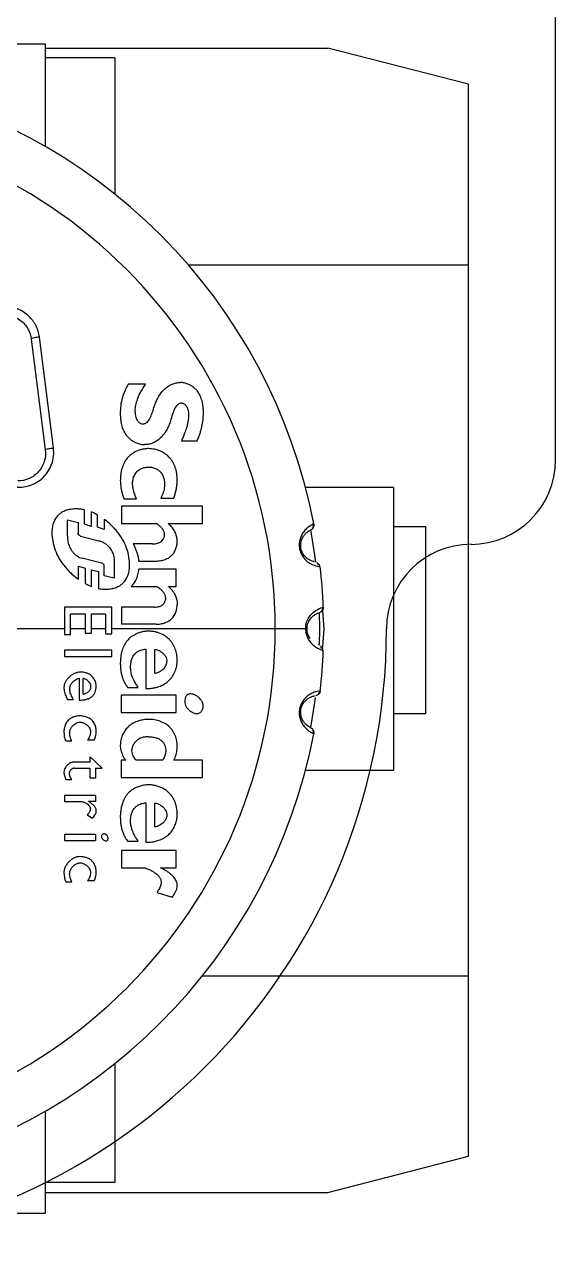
# Model space of a CAD drawing. Header units: inches. Extents: x 0 to 99.9, y 0 to 66.6.
# Drawn here: x 52.714 to 53.465, y 31.547 to 33.278 of the extents above; entities that cross this region are included whole.
import ezdxf
from ezdxf.enums import TextEntityAlignment as Align

# ---------------------------------------------------------------- set-up
doc = ezdxf.new("R2010")
doc.units = ezdxf.units.IN
doc.header["$MEASUREMENT"] = 0
doc.layers.add('PNPG', color=72, linetype='Continuous')
doc.layers.add('PSYMS', color=7, linetype='Continuous')
doc.styles.add('WD', font='romans.shx')

# ---------------------------------------------------------------- blocks, each defined once
blk = doc.blocks.new('9001SKR16H13')
at = {"color": 7, "linetype": 'Continuous', "lineweight": 25}
for p, q in [((-0.3937, 0.8268), (0.3937, 0.8268)), ((0.3937, 0.8268), (0.3937, 0.6819)), ((0.3937, 0.821), (0.793, 0.821)), ((0.9921, 0.7698), (0.793, 0.821)), ((0.4921, 0.8071), (0.3937, 0.8071)), ((0.4921, 0.8071), (0.4921, 0.6147)), ((0.9921, -0.7456), (0.9921, 0.7698)), ((0.5958, 0.5148), (0.9921, 0.5148)), ((0.374, 0.4096), (0.3938, 0.2534)), ((0.4053, 0.2557), (0.3854, 0.4125)), ((0.5356, 0.346), (0.5108, 0.346)), ((0.5861, 0.2656), (0.6084, 0.2656)), ((0.8858, 0.2), (0.7616, 0.2)), ((0.8858, 0.2), (0.8858, -0.2)), ((0.6159, 0.1735), (0.5014, 0.1735)), ((0.5014, 0.1735), (0.5014, 0.1491)), ((0.505, 0.1836), (0.5226, 0.1836)), ((0.5571, 0.1848), (0.5753, 0.1848)), ((0.6159, 0.1491), (0.6159, 0.1735)), ((0.449, 0.1481), (0.449, 0.1682)), ((0.4586, 0.1653), (0.4586, 0.1448)), ((0.4676, 0.1437), (0.4676, 0.1609)), ((0.425, 0.1311), (0.425, 0.1541)), ((0.425, 0.1541), (0.4401, 0.1501)), ((0.4401, 0.1501), (0.4401, 0.1354)), ((0.4586, 0.1448), (0.449, 0.1481)), ((0.4772, 0.1403), (0.4676, 0.1437)), ((0.4772, 0.1547), (0.4772, 0.1403)), ((0.5014, 0.1491), (0.5506, 0.1491)), ((0.5673, 0.1491), (0.6159, 0.1491)), ((0.8858, 0.1446), (0.9311, 0.1446)), ((0.9311, 0.1446), (0.9311, -0.1204)), ((0.4436, 0.1308), (0.4694, 0.1246)), ((0.5454, 0.1202), (0.5181, 0.1202)), ((0.4406, 0.0701), (0.4406, 0.0886)), ((0.4406, 0.0886), (0.4502, 0.0858)), ((0.4752, 0.0922), (0.4457, 0.1)), ((0.4772, 0.0747), (0.4772, 0.089)), ((0.4912, 0.0953), (0.4912, 0.0717)), ((0.5259, 0.0958), (0.5506, 0.0958)), ((0.7799, 0.0901), (0.7781, 0.0939)), ((0.4502, 0.0858), (0.4502, 0.0641)), ((0.4592, 0.0599), (0.4592, 0.0836)), ((0.4592, 0.0836), (0.4688, 0.081)), ((0.4688, 0.081), (0.4688, 0.057)), ((0.4912, 0.0717), (0.4772, 0.0747)), ((0.5789, 0.0843), (0.5261, 0.0843)), ((0.5789, 0.0599), (0.5789, 0.0843)), ((0.515, 0.0599), (0.5512, 0.0599)), ((0.5677, 0.0599), (0.5789, 0.0599)), ((0.4877, 0.0307), (0.4209, 0.0307)), ((0.4209, 0.0307), (0.4209, -0.008)), ((0.4296, -0.008), (0.4296, 0.0212)), ((0.4296, 0.0212), (0.4503, 0.0212)), ((0.4503, 0.0212), (0.4503, -0.0061)), ((0.459, -0.0061), (0.459, 0.0212)), ((0.459, 0.0212), (0.4791, 0.0212)), ((0.4791, 0.0212), (0.4791, -0.0071)), ((0.4877, -0.0071), (0.4877, 0.0307)), ((0.5486, 0.0307), (0.5014, 0.0307)), ((0.5014, 0.0307), (0.5014, 0.0064)), ((0.7809, 0.0225), (0.7812, 0)), ((0.7837, 0.0296), (0.7868, 0.0306)), ((0.4209, 0), (-0.3855, 0)), ((0.4503, 0), (0.4296, 0)), ((0.4791, 0), (0.459, 0)), ((0.7617, 0), (0.4877, 0)), ((0.5506, 0.0064), (0.5014, 0.0064)), ((0.7812, 0), (0.7809, -0.0231)), ((0.4209, -0.008), (0.4296, -0.008)), ((0.4503, -0.0061), (0.459, -0.0061)), ((0.4791, -0.0071), (0.4877, -0.0071)), ((0.4877, -0.0303), (0.4209, -0.0303)), ((0.4209, -0.0303), (0.4209, -0.039)), ((0.5358, -0.0286), (0.5358, -0.0843)), ((0.5487, -0.0628), (0.5487, -0.0291)), ((0.7811, -0.0228), (0.7799, -0.0224)), ((0.7844, -0.0279), (0.7835, -0.0239)), ((0.4209, -0.039), (0.4877, -0.039)), ((0.4416, -0.0699), (0.4416, -0.1008)), ((0.4474, -0.0922), (0.4474, -0.0701)), ((0.5101, -0.0829), (0.5252, -0.0829)), ((0.4252, -0.1001), (0.4337, -0.1001)), ((0.5789, -0.0937), (0.5012, -0.0937)), ((0.5012, -0.0937), (0.5012, -0.1181)), ((0.5789, -0.1181), (0.5789, -0.0937)), ((0.5012, -0.1181), (0.5789, -0.1181)), ((0.9311, -0.1204), (0.8858, -0.1204)), ((0.4226, -0.1585), (0.4312, -0.1585)), ((0.4627, -0.1575), (0.4534, -0.1575)), ((0.4571, -0.1884), (0.4339, -0.1884)), ((0.474, -0.1971), (0.4571, -0.1808)), ((0.4571, -0.1884), (0.4571, -0.1808)), ((0.5075, -0.1859), (0.5012, -0.1859)), ((0.5012, -0.1859), (0.5012, -0.2103)), ((0.5595, -0.1859), (0.5224, -0.1859)), ((0.6159, -0.1859), (0.5754, -0.1859)), ((0.6159, -0.2103), (0.6159, -0.1859)), ((0.4345, -0.1971), (0.4571, -0.1971)), ((0.4571, -0.211), (0.4571, -0.1971)), ((0.4649, -0.1971), (0.4649, -0.211)), ((0.4649, -0.1971), (0.474, -0.1971)), ((0.7616, -0.2), (0.8858, -0.2)), ((0.423, -0.2132), (0.4311, -0.2132)), ((0.4649, -0.211), (0.4571, -0.211)), ((0.5012, -0.2103), (0.6159, -0.2103)), ((0.4649, -0.2355), (0.4209, -0.2355)), ((0.4209, -0.2355), (0.4209, -0.2442)), ((0.4649, -0.2355), (0.4649, -0.2442)), ((0.4209, -0.2442), (0.4439, -0.2442)), ((0.4649, -0.2442), (0.4547, -0.2442)), ((0.5358, -0.2458), (0.5358, -0.3016)), ((0.5487, -0.2801), (0.5487, -0.2463)), ((0.453, -0.263), (0.4607, -0.2676)), ((0.4649, -0.2906), (0.4209, -0.2906)), ((0.4209, -0.2906), (0.4209, -0.2993)), ((0.4649, -0.2906), (0.4649, -0.2993)), ((0.4209, -0.2993), (0.4649, -0.2993)), ((0.5101, -0.3002), (0.5252, -0.3002)), ((0.5789, -0.3136), (0.5013, -0.3136)), ((0.5013, -0.3136), (0.5013, -0.338)), ((0.5789, -0.338), (0.5789, -0.3136)), ((0.5013, -0.338), (0.5348, -0.338)), ((0.5566, -0.338), (0.5789, -0.338)), ((0.4226, -0.3575), (0.4312, -0.3575)), ((0.4627, -0.3565), (0.4534, -0.3565)), ((0.5517, -0.3726), (0.5733, -0.3793)), ((0.6158, -0.4907), (0.9921, -0.4907)), ((0.4921, -0.6147), (0.4921, -0.7829)), ((0.3937, -0.6819), (0.3937, -0.8268)), ((0.793, -0.7968), (0.9921, -0.7456)), ((0.4921, -0.7829), (0.3937, -0.7829)), ((0.3937, -0.7968), (0.793, -0.7968)), ((0.3937, -0.8268), (-0.3937, -0.8268))]:
    blk.add_line(p, q, dxfattribs=at)
at = {"color": 7, "linetype": 'Continuous', "lineweight": 25, "flags": 128}
for points in [[(0.7686, 0.1402), (0.7743, 0.1041), (0.7756, 0.0942)], [(0.7856, 0.0258), (0.7857, 0.0256), (0.7875, 0)], [(0.7875, 0), (0.7857, -0.0256), (0.7854, -0.027)], [(0.4877, -0.039), (0.4877, -0.0379), (0.4877, -0.0368), (0.4877, -0.0357), (0.4877, -0.0346), (0.4877, -0.0335), (0.4877, -0.0324), (0.4877, -0.0314), (0.4877, -0.0303)], [(0.7752, -0.097), (0.7743, -0.1041), (0.7687, -0.1395)]]:
    blk.add_lwpolyline(points, dxfattribs=at)
at = {"color": 7, "linetype": 'Continuous', "lineweight": 25}
for radius, start, end in [(0.7874, 10.8573, 79.1427), (0.7189, 0, 180), (0.7874, 2.2304, 6.3966), (0.7189, 180, 0), (0.7874, 353.6034, 357.7696), (0.7874, 280.8573, 349.1427)]:
    blk.add_arc((0, 0), radius, start, end, dxfattribs=at)
for points, knots in [([(0.3854, 0.4125), (0.3851, 0.4139), (0.3847, 0.4167), (0.3837, 0.4207), (0.3823, 0.4246), (0.3807, 0.4283), (0.3788, 0.4317), (0.3767, 0.435), (0.3743, 0.438), (0.3718, 0.4407), (0.3692, 0.4433), (0.3626, 0.4487), (0.3497, 0.4552), (0.3308, 0.4566), (0.3118, 0.4507), (0.2993, 0.4403), (0.2925, 0.4295), (0.2893, 0.4222), (0.2875, 0.4148), (0.2867, 0.4073), (0.2871, 0.4025), (0.2873, 0.4001)], [0, 0, 0, 0, 0.027328, 0.054149, 0.080444, 0.106217, 0.131473, 0.156213, 0.180439, 0.204147, 0.227334, 0.25, 0.368709, 0.496957, 0.605316, 0.750366, 0.803895, 0.855616, 0.905529, 0.95365, 1, 1, 1, 1]), ([(0.2959, 0.3997), (0.2946, 0.4099), (0.2975, 0.4205), (0.3098, 0.4366), (0.3192, 0.4422), (0.3345, 0.4443), (0.3398, 0.444), (0.3498, 0.4414), (0.3546, 0.4391), (0.363, 0.4328), (0.3665, 0.4288), (0.3717, 0.4197), (0.3733, 0.4147), (0.374, 0.4096)], [0, 0, 0, 0, 0.25, 0.25, 0.5, 0.5, 0.625, 0.625, 0.75, 0.75, 0.875, 0.875, 1, 1, 1, 1]), ([(0.3836, 0.4123), (0.381, 0.412), (0.3785, 0.4115), (0.3749, 0.4105), (0.3739, 0.41), (0.374, 0.4096)], [0, 0, 0, 0, 0.5, 0.5, 1, 1, 1, 1]), ([(0.5314, 0.2898), (0.532, 0.2898), (0.5332, 0.2898), (0.5349, 0.2903), (0.5368, 0.2912), (0.5389, 0.2929), (0.5418, 0.2967), (0.5438, 0.3018), (0.5458, 0.3077), (0.5474, 0.3132), (0.5495, 0.3192), (0.5535, 0.3283), (0.5593, 0.3365), (0.567, 0.3429), (0.5727, 0.3461), (0.5785, 0.348), (0.5824, 0.3482), (0.5844, 0.3484)], [0, 0, 0, 0, 0.0214612, 0.0421105, 0.0625755, 0.0961464, 0.1341777, 0.2298887, 0.2870788, 0.3510234, 0.4333312, 0.5071759, 0.6997885, 0.7825104, 0.8611234, 0.9311745, 1, 1, 1, 1]), ([(0.6174, 0.3045), (0.6173, 0.3064), (0.6173, 0.3101), (0.6167, 0.3153), (0.6159, 0.32), (0.6145, 0.3254), (0.612, 0.3313), (0.6083, 0.3368), (0.6042, 0.3408), (0.6, 0.3438), (0.5952, 0.3462), (0.59, 0.348), (0.5863, 0.3482), (0.5844, 0.3484)], [0, 0, 0, 0, 0.093258, 0.179225, 0.256743, 0.325401, 0.449558, 0.565253, 0.644194, 0.727912, 0.815654, 0.906538, 1, 1, 1, 1]), ([(0.5108, 0.346), (0.5096, 0.3436), (0.5073, 0.339), (0.5046, 0.3324), (0.502, 0.3248), (0.5, 0.3156), (0.4998, 0.3083), (0.4997, 0.3045)], [0, 0, 0, 0, 0.18916, 0.355509, 0.498168, 0.742081, 1, 1, 1, 1]), ([(0.5208, 0.3067), (0.5208, 0.3079), (0.5209, 0.3104), (0.5213, 0.3141), (0.5221, 0.318), (0.5232, 0.3219), (0.5252, 0.3278), (0.5291, 0.3361), (0.5333, 0.3425), (0.5356, 0.346)], [0, 0, 0, 0, 0.082723, 0.169802, 0.261425, 0.357673, 0.458486, 0.702595, 1, 1, 1, 1]), ([(0.5869, 0.319), (0.5863, 0.3189), (0.5851, 0.3189), (0.5834, 0.3184), (0.5815, 0.3175), (0.5794, 0.3158), (0.5766, 0.312), (0.574, 0.3051), (0.5717, 0.2969), (0.5692, 0.2893), (0.5652, 0.2802), (0.5594, 0.272), (0.5517, 0.2656), (0.546, 0.2626), (0.5403, 0.2607), (0.5365, 0.2605), (0.5346, 0.2604)], [0, 0, 0, 0, 0.02185, 0.042841, 0.063642, 0.0974, 0.135739, 0.23198, 0.354115, 0.436904, 0.511586, 0.704649, 0.786629, 0.864653, 0.932866, 1, 1, 1, 1]), ([(0.5869, 0.319), (0.5874, 0.3189), (0.5883, 0.3189), (0.5897, 0.3183), (0.5909, 0.3174), (0.5921, 0.3163), (0.5936, 0.3143), (0.5951, 0.3112), (0.5963, 0.3068), (0.5963, 0.3036), (0.5963, 0.302)], [0, 0, 0, 0, 0.067094, 0.135179, 0.20702, 0.284165, 0.366907, 0.554787, 0.76838, 1, 1, 1, 1]), ([(0.4997, 0.3045), (0.4998, 0.3028), (0.4998, 0.2996), (0.5003, 0.2948), (0.501, 0.2905), (0.5023, 0.285), (0.5047, 0.2786), (0.5087, 0.2727), (0.5131, 0.2684), (0.5176, 0.2652), (0.5227, 0.2626), (0.5284, 0.2608), (0.5325, 0.2605), (0.5346, 0.2604)], [0, 0, 0, 0, 0.080369, 0.156062, 0.226206, 0.290387, 0.422395, 0.546344, 0.626367, 0.712519, 0.804164, 0.900311, 1, 1, 1, 1]), ([(0.5208, 0.3067), (0.5208, 0.3054), (0.5208, 0.3029), (0.5215, 0.2984), (0.5235, 0.2947), (0.5259, 0.292), (0.5277, 0.2907), (0.5296, 0.2899), (0.5308, 0.2898), (0.5314, 0.2898)], [0, 0, 0, 0, 0.178986, 0.340255, 0.616724, 0.72916, 0.832063, 0.918152, 1, 1, 1, 1]), ([(0.5963, 0.302), (0.5963, 0.3007), (0.5962, 0.298), (0.5957, 0.2937), (0.5947, 0.2891), (0.5932, 0.2834), (0.5904, 0.2755), (0.5877, 0.2693), (0.5861, 0.2656)], [0, 0, 0, 0, 0.102147, 0.213863, 0.335522, 0.467232, 0.680576, 1, 1, 1, 1]), ([(0.6084, 0.2656), (0.6092, 0.2675), (0.6107, 0.2711), (0.6126, 0.2764), (0.614, 0.2813), (0.6156, 0.2877), (0.617, 0.2953), (0.6172, 0.3016), (0.6174, 0.3045)], [0, 0, 0, 0, 0.151621, 0.292209, 0.421219, 0.538369, 0.779461, 1, 1, 1, 1]), ([(0.3496, 0.2005), (0.3532, 0.2), (0.3568, 0.1999), (0.3641, 0.2005), (0.3679, 0.2013), (0.3788, 0.2048), (0.3853, 0.2088), (0.3961, 0.2193), (0.4003, 0.2257), (0.4041, 0.2366), (0.405, 0.2404), (0.4058, 0.248), (0.4058, 0.2518), (0.4053, 0.2557)], [0, 0, 0, 0, 0.125, 0.125, 0.25, 0.25, 0.5, 0.5, 0.75, 0.75, 0.875, 0.875, 1, 1, 1, 1]), ([(0.3938, 0.2534), (0.3945, 0.2478), (0.394, 0.2421), (0.3907, 0.2314), (0.3879, 0.2264), (0.3805, 0.2181), (0.376, 0.2148), (0.3659, 0.2102), (0.3603, 0.209), (0.3548, 0.209)], [0, 0, 0, 0, 0.25, 0.25, 0.5, 0.5, 0.75, 0.75, 1, 1, 1, 1]), ([(0.3938, 0.2534), (0.3938, 0.2536), (0.3948, 0.2539), (0.3984, 0.2547), (0.4009, 0.2551), (0.4035, 0.2554)], [0, 0, 0, 0, 0.5, 0.5, 1, 1, 1, 1]), ([(0.5398, 0.2548), (0.5389, 0.2547), (0.5367, 0.2547), (0.533, 0.2542), (0.5287, 0.2533), (0.5227, 0.2512), (0.5165, 0.2478), (0.5102, 0.2424), (0.5054, 0.2356), (0.502, 0.2273), (0.5001, 0.2186), (0.4999, 0.2127), (0.4998, 0.2098)], [0, 0, 0, 0, 0.042819, 0.097494, 0.164202, 0.242835, 0.379696, 0.479326, 0.611746, 0.743292, 0.873646, 1, 1, 1, 1]), ([(0.5803, 0.2108), (0.5803, 0.2124), (0.5802, 0.2155), (0.5796, 0.2201), (0.5786, 0.2245), (0.5773, 0.2288), (0.5756, 0.2328), (0.5736, 0.2365), (0.5713, 0.2398), (0.5679, 0.2438), (0.5627, 0.248), (0.5558, 0.2517), (0.548, 0.2542), (0.5427, 0.2546), (0.5398, 0.2548)], [0, 0, 0, 0, 0.069764, 0.138705, 0.206336, 0.272307, 0.336418, 0.398617, 0.459006, 0.517823, 0.630893, 0.755628, 0.869214, 1, 1, 1, 1]), ([(0.5172, 0.2055), (0.5172, 0.2064), (0.5173, 0.2084), (0.5178, 0.2114), (0.5186, 0.2144), (0.5198, 0.2174), (0.5215, 0.2202), (0.5238, 0.2228), (0.5269, 0.2253), (0.5311, 0.2273), (0.5357, 0.2285), (0.5388, 0.2286), (0.54, 0.2287)], [0, 0, 0, 0, 0.077905, 0.159633, 0.2443996, 0.3314854, 0.420444, 0.5114095, 0.6112804, 0.7491497, 0.8985327, 1, 1, 1, 1]), ([(0.54, 0.2287), (0.541, 0.2287), (0.5428, 0.2286), (0.5455, 0.2281), (0.548, 0.2274), (0.5503, 0.2264), (0.5523, 0.2253), (0.5541, 0.2241), (0.5556, 0.2229), (0.5577, 0.2207), (0.5601, 0.2168), (0.562, 0.211), (0.5623, 0.2068), (0.5624, 0.2046)], [0, 0, 0, 0, 0.078582, 0.154026, 0.225565, 0.292676, 0.355076, 0.412695, 0.465619, 0.514046, 0.66143, 0.824556, 1, 1, 1, 1]), ([(0.4998, 0.2098), (0.4998, 0.2085), (0.4999, 0.2057), (0.5003, 0.2014), (0.5011, 0.1971), (0.5021, 0.1926), (0.5034, 0.1881), (0.5045, 0.1851), (0.505, 0.1836)], [0, 0, 0, 0, 0.152769, 0.311142, 0.475271, 0.645077, 0.820207, 1, 1, 1, 1]), ([(0.5753, 0.1848), (0.5759, 0.1866), (0.5772, 0.1903), (0.5786, 0.1957), (0.5796, 0.201), (0.5802, 0.206), (0.5803, 0.2093), (0.5803, 0.2108)], [0, 0, 0, 0, 0.2223526, 0.4341718, 0.6345981, 0.823225, 1, 1, 1, 1]), ([(0.5226, 0.1836), (0.5218, 0.1857), (0.5204, 0.1894), (0.5187, 0.195), (0.5174, 0.2002), (0.5173, 0.2038), (0.5172, 0.2055)], [0, 0, 0, 0, 0.292879, 0.526967, 0.776637, 1, 1, 1, 1]), ([(0.5624, 0.2046), (0.5623, 0.2034), (0.5623, 0.2009), (0.5617, 0.1971), (0.5606, 0.193), (0.5592, 0.1889), (0.5578, 0.1862), (0.5571, 0.1848)], [0, 0, 0, 0, 0.173412, 0.360574, 0.561374, 0.775041, 1, 1, 1, 1]), ([(0.4121, 0.1608), (0.4114, 0.16), (0.41, 0.1585), (0.4082, 0.156), (0.4067, 0.1533), (0.4055, 0.1504), (0.4045, 0.1473), (0.4038, 0.1441), (0.4033, 0.1408), (0.4031, 0.1374), (0.4031, 0.1339), (0.4035, 0.1272), (0.4054, 0.1175), (0.41, 0.1049), (0.4169, 0.0927), (0.4233, 0.0856), (0.4265, 0.082)], [0, 0, 0, 0, 0.035773, 0.071355, 0.107082, 0.143224, 0.179984, 0.217503, 0.255856, 0.295066, 0.335107, 0.375913, 0.522877, 0.674005, 0.833458, 1, 1, 1, 1]), ([(0.449, 0.1682), (0.4478, 0.1684), (0.445, 0.169), (0.4402, 0.1695), (0.4341, 0.1696), (0.4274, 0.1688), (0.421, 0.1668), (0.4158, 0.1641), (0.4132, 0.1618), (0.4121, 0.1608)], [0, 0, 0, 0, 0.09258, 0.216469, 0.37176, 0.555971, 0.734507, 0.881486, 1, 1, 1, 1]), ([(0.5039, 0.0648), (0.5046, 0.0656), (0.5061, 0.0672), (0.508, 0.07), (0.5096, 0.0729), (0.5108, 0.0762), (0.5118, 0.0796), (0.5125, 0.0832), (0.5129, 0.087), (0.513, 0.091), (0.5127, 0.0979), (0.511, 0.1079), (0.5065, 0.1205), (0.4995, 0.133), (0.4931, 0.1402), (0.4897, 0.1439)], [0, 0, 0, 0, 0.0377285, 0.0756853, 0.1142577, 0.1537724, 0.1944826, 0.2365621, 0.2801047, 0.3251268, 0.3715722, 0.5161486, 0.6685816, 0.8281067, 1, 1, 1, 1]), ([(0.5624, 0.1328), (0.5624, 0.1335), (0.5623, 0.1348), (0.5618, 0.1368), (0.5609, 0.1388), (0.5597, 0.1408), (0.5582, 0.1426), (0.5566, 0.1444), (0.5541, 0.1466), (0.552, 0.1481), (0.5506, 0.1491)], [0, 0, 0, 0, 0.092812, 0.188994, 0.291197, 0.401638, 0.522078, 0.632255, 0.746, 1, 1, 1, 1]), ([(0.5803, 0.1242), (0.5803, 0.1252), (0.5802, 0.127), (0.5797, 0.1298), (0.5789, 0.1327), (0.5777, 0.1356), (0.5763, 0.1385), (0.5745, 0.1413), (0.5724, 0.1441), (0.57, 0.1468), (0.5682, 0.1483), (0.5673, 0.1491)], [0, 0, 0, 0, 0.093133, 0.190763, 0.293305, 0.400917, 0.513471, 0.630538, 0.751378, 0.874962, 1, 1, 1, 1]), ([(0.7741, 0.0949), (0.774, 0.0949), (0.7735, 0.095), (0.7704, 0.0957), (0.7657, 0.0981), (0.7622, 0.1008), (0.7595, 0.104), (0.7575, 0.107), (0.756, 0.1106), (0.755, 0.1146), (0.7548, 0.1187), (0.7552, 0.1225), (0.7561, 0.126), (0.7578, 0.1298), (0.7604, 0.1335), (0.7641, 0.1372), (0.7671, 0.1388), (0.7676, 0.1391), (0.7677, 0.1391)], [0, 0, 0, 0, 0.00419, 0.172613, 0.259019, 0.334213, 0.373847, 0.410231, 0.447258, 0.482685, 0.518127, 0.555141, 0.591525, 0.631155, 0.70636, 0.792747, 0.961167, 1, 1, 1, 1]), ([(0.7733, 0.1483), (0.7736, 0.1466), (0.7734, 0.1448), (0.7718, 0.1416), (0.7704, 0.1404), (0.7688, 0.1397)], [0, 0, 0, 0, 0.5, 0.5, 1, 1, 1, 1]), ([(0.7733, 0.1483), (0.7732, 0.1483), (0.773, 0.1484), (0.7712, 0.1473), (0.771, 0.1472)], [0, 0, 0, 0, 0.906925, 1, 1, 1, 1]), ([(0.7721, 0.1431), (0.7724, 0.1439), (0.7731, 0.1456), (0.7728, 0.1474), (0.7727, 0.1483)], [0, 0, 0, 0, 0.514567, 1, 1, 1, 1]), ([(0.425, 0.1311), (0.425, 0.1297), (0.4251, 0.1271), (0.4257, 0.1232), (0.4267, 0.1194), (0.4281, 0.1159), (0.4299, 0.1124), (0.4322, 0.1089), (0.4351, 0.1056), (0.4386, 0.1028), (0.4421, 0.1009), (0.4445, 0.1003), (0.4457, 0.1)], [0, 0, 0, 0, 0.100337, 0.197604, 0.292931, 0.387514, 0.48258, 0.579337, 0.70108, 0.814772, 0.909644, 1, 1, 1, 1]), ([(0.4694, 0.1246), (0.4702, 0.1244), (0.472, 0.124), (0.4744, 0.123), (0.4768, 0.1218), (0.4789, 0.1204), (0.4809, 0.1187), (0.4827, 0.1169), (0.4854, 0.1139), (0.4884, 0.1092), (0.4908, 0.1024), (0.491, 0.0977), (0.4912, 0.0953)], [0, 0, 0, 0, 0.068572, 0.13631, 0.203431, 0.269931, 0.335661, 0.400394, 0.463863, 0.643451, 0.821255, 1, 1, 1, 1]), ([(0.5454, 0.1202), (0.5467, 0.1202), (0.549, 0.1202), (0.5535, 0.121), (0.5572, 0.1232), (0.56, 0.1261), (0.5614, 0.1284), (0.5623, 0.1306), (0.5624, 0.1321), (0.5624, 0.1328)], [0, 0, 0, 0, 0.161816, 0.304784, 0.572298, 0.697919, 0.816418, 0.91149, 1, 1, 1, 1]), ([(0.5506, 0.0958), (0.5513, 0.0958), (0.5534, 0.0959), (0.5577, 0.0964), (0.5632, 0.0979), (0.5685, 0.1005), (0.5729, 0.1039), (0.5762, 0.1082), (0.5786, 0.1134), (0.58, 0.1188), (0.5802, 0.1224), (0.5803, 0.1242)], [0, 0, 0, 0, 0.0455561, 0.1395547, 0.282717, 0.4164835, 0.5231658, 0.6448563, 0.7655784, 0.8847, 1, 1, 1, 1]), ([(0.5181, 0.1202), (0.5189, 0.1186), (0.5205, 0.1153), (0.5224, 0.1104), (0.524, 0.1055), (0.5252, 0.1006), (0.5256, 0.0974), (0.5259, 0.0958)], [0, 0, 0, 0, 0.213006, 0.420111, 0.620549, 0.813889, 1, 1, 1, 1]), ([(0.4772, 0.089), (0.4772, 0.0892), (0.4771, 0.0898), (0.4767, 0.0907), (0.4761, 0.0916), (0.4755, 0.092), (0.4752, 0.0922)], [0, 0, 0, 0, 0.208345, 0.447405, 0.715473, 1, 1, 1, 1]), ([(0.782, 0.0876), (0.7818, 0.0885), (0.7815, 0.0902), (0.7804, 0.0916), (0.7798, 0.0924)], [0, 0, 0, 0, 0.485591, 1, 1, 1, 1]), ([(0.7804, 0.088), (0.7805, 0.088), (0.7814, 0.0878), (0.7814, 0.0878), (0.7815, 0.0879)], [0, 0, 0, 0, 0.050462, 1, 1, 1, 1]), ([(0.515, 0.0599), (0.5157, 0.0606), (0.5172, 0.0619), (0.5191, 0.0642), (0.5209, 0.0668), (0.5229, 0.0709), (0.525, 0.0767), (0.5257, 0.0817), (0.5261, 0.0843)], [0, 0, 0, 0, 0.106883, 0.217178, 0.332503, 0.454275, 0.718049, 1, 1, 1, 1]), ([(0.4688, 0.057), (0.47, 0.0568), (0.4727, 0.0563), (0.4774, 0.0559), (0.4831, 0.056), (0.4892, 0.057), (0.4951, 0.0589), (0.5, 0.0614), (0.5027, 0.0637), (0.5039, 0.0648)], [0, 0, 0, 0, 0.0981058, 0.2235856, 0.3762595, 0.5539476, 0.7217353, 0.8697767, 1, 1, 1, 1]), ([(0.564, 0.0429), (0.564, 0.0435), (0.564, 0.0447), (0.5635, 0.0466), (0.5628, 0.0484), (0.5617, 0.0503), (0.5603, 0.0522), (0.5585, 0.0543), (0.5556, 0.057), (0.553, 0.0587), (0.5512, 0.0599)], [0, 0, 0, 0, 0.081104, 0.164868, 0.253263, 0.347968, 0.450354, 0.577774, 0.713114, 1, 1, 1, 1]), ([(0.5677, 0.0599), (0.5684, 0.0593), (0.5697, 0.0581), (0.5716, 0.0561), (0.5735, 0.0537), (0.5754, 0.0508), (0.5774, 0.0473), (0.579, 0.0433), (0.5801, 0.0389), (0.5802, 0.0361), (0.5803, 0.0346)], [0, 0, 0, 0, 0.093328, 0.187191, 0.282058, 0.413371, 0.541814, 0.702809, 0.854334, 1, 1, 1, 1]), ([(0.5486, 0.0307), (0.5497, 0.0307), (0.5518, 0.0308), (0.5558, 0.0314), (0.5592, 0.0335), (0.5616, 0.0362), (0.563, 0.0383), (0.5639, 0.0406), (0.564, 0.0422), (0.564, 0.0429)], [0, 0, 0, 0, 0.153395, 0.292764, 0.558025, 0.675627, 0.790672, 0.899791, 1, 1, 1, 1]), ([(0.5506, 0.0064), (0.5516, 0.0064), (0.5538, 0.0064), (0.5571, 0.0069), (0.5603, 0.0077), (0.5641, 0.0089), (0.5684, 0.011), (0.5742, 0.0154), (0.5793, 0.0235), (0.58, 0.0309), (0.5803, 0.0346)], [0, 0, 0, 0, 0.071389, 0.143914, 0.216923, 0.289835, 0.408315, 0.529424, 0.762344, 1, 1, 1, 1]), ([(0.7638, 0), (0.7638, 0.0013), (0.764, 0.0039), (0.765, 0.0076), (0.7664, 0.011), (0.7681, 0.0137), (0.7699, 0.0159), (0.7722, 0.0182), (0.7761, 0.021), (0.7792, 0.0222), (0.7798, 0.0223), (0.7798, 0.0224)], [0, 0, 0, 0, 0.06598, 0.133589, 0.206376, 0.287212, 0.357671, 0.432835, 0.599785, 0.925261, 1, 1, 1, 1]), ([(0.7868, 0.0306), (0.7869, 0.0289), (0.7863, 0.0271), (0.7843, 0.0243), (0.7827, 0.0232), (0.7811, 0.0228)], [0, 0, 0, 0, 0.5, 0.5, 1, 1, 1, 1]), ([(0.7848, 0.0256), (0.7853, 0.0265), (0.7862, 0.028), (0.7862, 0.0298), (0.7862, 0.0307)], [0, 0, 0, 0, 0.514566, 1, 1, 1, 1]), ([(0.5396, -0.0033), (0.5384, -0.0033), (0.5361, -0.0034), (0.5328, -0.0038), (0.53, -0.0045), (0.5274, -0.0052), (0.5253, -0.0059), (0.5235, -0.0067), (0.5199, -0.0083), (0.5149, -0.0113), (0.5092, -0.0169), (0.5049, -0.0235), (0.5019, -0.0312), (0.5001, -0.0396), (0.4999, -0.0454), (0.4998, -0.0483)], [0, 0, 0, 0, 0.054148, 0.103649, 0.148197, 0.187573, 0.221641, 0.250325, 0.273595, 0.399297, 0.51091, 0.62514, 0.745267, 0.871091, 1, 1, 1, 1]), ([(0.5803, -0.0443), (0.5803, -0.043), (0.5802, -0.0404), (0.5797, -0.0365), (0.5788, -0.0327), (0.5776, -0.0289), (0.5761, -0.0252), (0.5742, -0.0216), (0.572, -0.0183), (0.5687, -0.0144), (0.5636, -0.0101), (0.5579, -0.0071), (0.5526, -0.0052), (0.5482, -0.0041), (0.5437, -0.0034), (0.5408, -0.0033), (0.5396, -0.0033)], [0, 0, 0, 0, 0.058589, 0.118222, 0.178647, 0.239622, 0.30094, 0.362453, 0.424104, 0.485958, 0.598536, 0.731219, 0.787053, 0.861376, 0.945593, 1, 1, 1, 1]), ([(0.7682, -0.0137), (0.767, -0.0121), (0.7659, -0.0101), (0.7643, -0.0054), (0.7638, -0.0027), (0.7638, 0)], [0, 0, 0, 0, 0.5, 0.5, 1, 1, 1, 1]), ([(0.5143, -0.0542), (0.5143, -0.053), (0.5144, -0.0506), (0.5149, -0.0471), (0.5157, -0.0437), (0.5169, -0.0406), (0.5184, -0.0378), (0.5206, -0.0351), (0.524, -0.0323), (0.5292, -0.0296), (0.5335, -0.0289), (0.5358, -0.0286)], [0, 0, 0, 0, 0.096576, 0.191408, 0.282904, 0.37028, 0.453545, 0.533442, 0.648877, 0.805616, 1, 1, 1, 1]), ([(0.5487, -0.0291), (0.5494, -0.0292), (0.5507, -0.0294), (0.5527, -0.03), (0.5552, -0.0311), (0.5581, -0.0328), (0.5612, -0.0356), (0.5637, -0.0388), (0.5654, -0.0424), (0.5656, -0.0448), (0.5657, -0.0459)], [0, 0, 0, 0, 0.07862, 0.160068, 0.244015, 0.400485, 0.549057, 0.720732, 0.87024, 1, 1, 1, 1]), ([(0.7847, -0.03), (0.7848, -0.03), (0.7857, -0.0304), (0.7857, -0.0304), (0.7858, -0.0303)], [0, 0, 0, 0, 0.080621, 1, 1, 1, 1]), ([(0.7862, -0.0307), (0.7862, -0.0298), (0.7862, -0.028), (0.7853, -0.0265), (0.7848, -0.0256)], [0, 0, 0, 0, 0.4854717, 1, 1, 1, 1]), ([(0.4998, -0.0483), (0.4998, -0.0501), (0.4999, -0.0537), (0.5004, -0.059), (0.5014, -0.0643), (0.5028, -0.0693), (0.5048, -0.0742), (0.5072, -0.0787), (0.5091, -0.0815), (0.5101, -0.0829)], [0, 0, 0, 0, 0.145908, 0.291342, 0.435605, 0.578406, 0.719917, 0.860477, 1, 1, 1, 1]), ([(0.5358, -0.0843), (0.5367, -0.0843), (0.54, -0.0844), (0.5449, -0.084), (0.5501, -0.083), (0.5559, -0.0813), (0.5622, -0.0785), (0.5689, -0.0735), (0.5739, -0.0673), (0.5775, -0.06), (0.5798, -0.0523), (0.5802, -0.0469), (0.5803, -0.0443)], [0, 0, 0, 0, 0.040636, 0.145866, 0.220572, 0.280803, 0.414678, 0.529657, 0.647019, 0.765335, 0.883673, 1, 1, 1, 1]), ([(0.5487, -0.0628), (0.5494, -0.0627), (0.5507, -0.0625), (0.5527, -0.0618), (0.5552, -0.0607), (0.5581, -0.059), (0.5609, -0.0565), (0.5632, -0.0537), (0.5647, -0.051), (0.5656, -0.0484), (0.5657, -0.0467), (0.5657, -0.0459)], [0, 0, 0, 0, 0.078213, 0.160052, 0.246721, 0.399133, 0.552269, 0.68432, 0.807571, 0.906838, 1, 1, 1, 1]), ([(0.4435, -0.0612), (0.4427, -0.0613), (0.4411, -0.0613), (0.439, -0.0618), (0.4373, -0.0623), (0.4349, -0.0632), (0.4318, -0.0648), (0.428, -0.0676), (0.4247, -0.0709), (0.4221, -0.0747), (0.4204, -0.0786), (0.4202, -0.0812), (0.4201, -0.0825)], [0, 0, 0, 0, 0.074135, 0.137371, 0.188489, 0.226531, 0.367535, 0.493763, 0.639198, 0.772105, 0.891682, 1, 1, 1, 1]), ([(0.4658, -0.0817), (0.4658, -0.0808), (0.4657, -0.079), (0.4651, -0.0763), (0.4642, -0.0736), (0.4629, -0.0709), (0.4612, -0.0684), (0.4589, -0.0661), (0.4558, -0.064), (0.4515, -0.0622), (0.4472, -0.0613), (0.4444, -0.0613), (0.4435, -0.0612)], [0, 0, 0, 0, 0.076996, 0.157941, 0.242294, 0.32941, 0.418726, 0.510053, 0.615477, 0.749679, 0.919157, 1, 1, 1, 1]), ([(0.5252, -0.0829), (0.5235, -0.0804), (0.5203, -0.0757), (0.5168, -0.0683), (0.5147, -0.0613), (0.5144, -0.0565), (0.5143, -0.0542)], [0, 0, 0, 0, 0.298422, 0.546401, 0.781854, 1, 1, 1, 1]), ([(0.4201, -0.0825), (0.4201, -0.0836), (0.4202, -0.086), (0.4208, -0.0896), (0.4218, -0.0932), (0.4233, -0.0968), (0.4246, -0.099), (0.4252, -0.1001)], [0, 0, 0, 0, 0.1889823, 0.3847354, 0.5860444, 0.7915512, 1, 1, 1, 1]), ([(0.4284, -0.0847), (0.4284, -0.084), (0.4285, -0.0827), (0.429, -0.0808), (0.4299, -0.0788), (0.4311, -0.0768), (0.4328, -0.0748), (0.4351, -0.0728), (0.438, -0.0708), (0.4404, -0.0702), (0.4416, -0.0699)], [0, 0, 0, 0, 0.088674, 0.183249, 0.284433, 0.392141, 0.50557, 0.653178, 0.820159, 1, 1, 1, 1]), ([(0.4337, -0.1001), (0.433, -0.099), (0.4317, -0.0968), (0.4302, -0.0936), (0.4291, -0.0904), (0.4285, -0.0875), (0.4284, -0.0856), (0.4284, -0.0847)], [0, 0, 0, 0, 0.234581, 0.453981, 0.654944, 0.836676, 1, 1, 1, 1]), ([(0.4416, -0.1008), (0.4433, -0.1008), (0.4466, -0.1007), (0.4513, -0.0999), (0.4557, -0.0985), (0.4594, -0.0963), (0.4622, -0.0932), (0.4642, -0.0896), (0.4655, -0.0857), (0.4657, -0.083), (0.4658, -0.0817)], [0, 0, 0, 0, 0.14373, 0.289546, 0.41323, 0.538156, 0.653578, 0.77045, 0.886855, 1, 1, 1, 1]), ([(0.4583, -0.0819), (0.4583, -0.0814), (0.4582, -0.0802), (0.4576, -0.0784), (0.4567, -0.0765), (0.4552, -0.0746), (0.4534, -0.0729), (0.4514, -0.0715), (0.4494, -0.0705), (0.4481, -0.0702), (0.4474, -0.0701)], [0, 0, 0, 0, 0.0973402, 0.2012237, 0.3267202, 0.4595706, 0.6089591, 0.7569856, 0.8825864, 1, 1, 1, 1]), ([(0.4474, -0.0922), (0.4478, -0.0921), (0.4487, -0.0921), (0.4499, -0.0917), (0.4515, -0.0911), (0.4533, -0.0901), (0.4551, -0.0886), (0.4566, -0.0869), (0.4576, -0.0852), (0.4582, -0.0835), (0.4583, -0.0824), (0.4583, -0.0819)], [0, 0, 0, 0, 0.077025, 0.1576769, 0.2432761, 0.3923155, 0.5434773, 0.6765867, 0.8014981, 0.9041259, 1, 1, 1, 1]), ([(0.5956, -0.0927), (0.5952, -0.0929), (0.5943, -0.0934), (0.5933, -0.0945), (0.5924, -0.0957), (0.5918, -0.0973), (0.5911, -0.0996), (0.5908, -0.1027), (0.5912, -0.1066), (0.5922, -0.1089), (0.5928, -0.1101)], [0, 0, 0, 0, 0.074616, 0.150753, 0.23099, 0.316633, 0.407865, 0.59793, 0.801387, 1, 1, 1, 1]), ([(0.6146, -0.1018), (0.6142, -0.1011), (0.6132, -0.0996), (0.6111, -0.0974), (0.6083, -0.0951), (0.6048, -0.0931), (0.6012, -0.0921), (0.5981, -0.0919), (0.5964, -0.0925), (0.5956, -0.0927)], [0, 0, 0, 0, 0.102167, 0.235573, 0.399607, 0.588854, 0.762255, 0.897038, 1, 1, 1, 1]), ([(0.6146, -0.1018), (0.6149, -0.1023), (0.6154, -0.1033), (0.6159, -0.105), (0.6164, -0.1073), (0.6165, -0.11), (0.6161, -0.1128), (0.6154, -0.1153), (0.6143, -0.1171), (0.613, -0.1185), (0.612, -0.119), (0.6115, -0.1193)], [0, 0, 0, 0, 0.085772, 0.177467, 0.276806, 0.435303, 0.588215, 0.712017, 0.822806, 0.913401, 1, 1, 1, 1]), ([(0.7677, -0.1391), (0.7676, -0.1391), (0.7671, -0.1388), (0.7641, -0.1372), (0.7604, -0.1335), (0.7578, -0.1298), (0.7561, -0.126), (0.7552, -0.1225), (0.7548, -0.1187), (0.755, -0.1145), (0.756, -0.1105), (0.7575, -0.107), (0.7595, -0.104), (0.7622, -0.1008), (0.7657, -0.0981), (0.7704, -0.0957), (0.7737, -0.0949), (0.7743, -0.0949), (0.7744, -0.0949)], [0, 0, 0, 0, 0.03768, 0.200396, 0.283875, 0.356521, 0.394812, 0.429963, 0.465735, 0.499962, 0.534203, 0.569963, 0.605115, 0.643402, 0.716058, 0.799519, 0.962232, 1, 1, 1, 1]), ([(0.7825, -0.0877), (0.7823, -0.0895), (0.7815, -0.0911), (0.779, -0.0936), (0.7774, -0.0944), (0.7756, -0.0947)], [0, 0, 0, 0, 0.5, 0.5, 1, 1, 1, 1]), ([(0.7798, -0.0924), (0.7804, -0.0916), (0.7815, -0.0902), (0.7818, -0.0885), (0.7819, -0.0876)], [0, 0, 0, 0, 0.5145671, 1, 1, 1, 1]), ([(0.7825, -0.0877), (0.7824, -0.0877), (0.7822, -0.0876), (0.7802, -0.0881), (0.78, -0.0881)], [0, 0, 0, 0, 0.912301, 1, 1, 1, 1]), ([(0.5928, -0.1101), (0.5932, -0.1107), (0.5942, -0.1122), (0.5962, -0.1144), (0.5989, -0.1166), (0.6022, -0.1186), (0.6058, -0.1198), (0.609, -0.12), (0.6107, -0.1195), (0.6115, -0.1193)], [0, 0, 0, 0, 0.10407, 0.235492, 0.39336, 0.572984, 0.759265, 0.8991, 1, 1, 1, 1]), ([(0.442, -0.1231), (0.441, -0.1232), (0.439, -0.1232), (0.4362, -0.1238), (0.4337, -0.1246), (0.4314, -0.1256), (0.4294, -0.1267), (0.4276, -0.128), (0.4253, -0.1301), (0.4226, -0.1338), (0.4205, -0.1394), (0.4202, -0.1434), (0.4201, -0.1454)], [0, 0, 0, 0, 0.0869124, 0.1695992, 0.2471966, 0.319177, 0.3853146, 0.4456162, 0.5002364, 0.66025, 0.827971, 1, 1, 1, 1]), ([(0.4282, -0.1468), (0.4283, -0.1463), (0.4283, -0.1451), (0.4288, -0.1434), (0.4295, -0.1416), (0.4304, -0.1398), (0.4316, -0.1381), (0.4334, -0.1362), (0.4358, -0.1342), (0.439, -0.1324), (0.4415, -0.1321), (0.4428, -0.1319)], [0, 0, 0, 0, 0.074413, 0.15313, 0.236542, 0.324536, 0.416572, 0.511769, 0.665905, 0.830335, 1, 1, 1, 1]), ([(0.4658, -0.1448), (0.4658, -0.1439), (0.4657, -0.142), (0.4651, -0.1391), (0.4642, -0.1362), (0.4629, -0.1333), (0.461, -0.1306), (0.4587, -0.1282), (0.4553, -0.1259), (0.4509, -0.1242), (0.4463, -0.1233), (0.4432, -0.1232), (0.442, -0.1231)], [0, 0, 0, 0, 0.074899, 0.154633, 0.238494, 0.325663, 0.415439, 0.507644, 0.607168, 0.747774, 0.897225, 1, 1, 1, 1]), ([(0.4428, -0.1319), (0.4433, -0.132), (0.4443, -0.132), (0.446, -0.1324), (0.4486, -0.1332), (0.4511, -0.1347), (0.4538, -0.1369), (0.4558, -0.1393), (0.4575, -0.1423), (0.4577, -0.1444), (0.4578, -0.1454)], [0, 0, 0, 0, 0.065405, 0.143831, 0.236166, 0.438949, 0.533946, 0.717701, 0.87189, 1, 1, 1, 1]), ([(0.5401, -0.1281), (0.5388, -0.1281), (0.5362, -0.1282), (0.5325, -0.1286), (0.5292, -0.1293), (0.5262, -0.13), (0.5219, -0.1315), (0.5165, -0.1341), (0.5105, -0.1387), (0.5058, -0.1443), (0.5024, -0.1506), (0.5002, -0.1573), (0.4999, -0.162), (0.4997, -0.1643)], [0, 0, 0, 0, 0.0673806, 0.1296994, 0.186527, 0.2376128, 0.2828347, 0.415446, 0.5364123, 0.6543123, 0.7716293, 0.8872059, 1, 1, 1, 1]), ([(0.5803, -0.1657), (0.5803, -0.1645), (0.5802, -0.1621), (0.5797, -0.1584), (0.5788, -0.1547), (0.5775, -0.151), (0.5757, -0.1472), (0.5736, -0.1437), (0.5709, -0.1403), (0.5674, -0.1368), (0.562, -0.1331), (0.5547, -0.13), (0.547, -0.1283), (0.5421, -0.1281), (0.5401, -0.1281)], [0, 0, 0, 0, 0.056128, 0.114998, 0.176443, 0.24024, 0.306131, 0.373877, 0.443323, 0.514497, 0.616477, 0.75976, 0.901313, 1, 1, 1, 1]), ([(0.4201, -0.1454), (0.4201, -0.1477), (0.4203, -0.1522), (0.4218, -0.1564), (0.4226, -0.1585)], [0, 0, 0, 0, 0.51639, 1, 1, 1, 1]), ([(0.4312, -0.1585), (0.4303, -0.1564), (0.4287, -0.1527), (0.4284, -0.1486), (0.4282, -0.1468)], [0, 0, 0, 0, 0.555803, 1, 1, 1, 1]), ([(0.4578, -0.1454), (0.4578, -0.1461), (0.4577, -0.1477), (0.4571, -0.15), (0.4562, -0.1525), (0.455, -0.1551), (0.4539, -0.1567), (0.4534, -0.1575)], [0, 0, 0, 0, 0.169965, 0.355008, 0.556096, 0.772275, 1, 1, 1, 1]), ([(0.5396, -0.1527), (0.5379, -0.1527), (0.5347, -0.1528), (0.5287, -0.1541), (0.5236, -0.1572), (0.5197, -0.1613), (0.5177, -0.1646), (0.5163, -0.168), (0.5161, -0.1703), (0.516, -0.1714)], [0, 0, 0, 0, 0.154121, 0.293638, 0.558282, 0.678012, 0.794351, 0.900949, 1, 1, 1, 1]), ([(0.5396, -0.1527), (0.541, -0.1527), (0.5444, -0.1528), (0.5495, -0.1536), (0.5543, -0.1554), (0.558, -0.1579), (0.5607, -0.1611), (0.5627, -0.1648), (0.5638, -0.1686), (0.564, -0.171), (0.564, -0.1722)], [0, 0, 0, 0, 0.115722, 0.2950771, 0.4396878, 0.5493401, 0.6755241, 0.7941482, 0.9028546, 1, 1, 1, 1]), ([(0.7688, -0.1397), (0.7704, -0.1404), (0.7718, -0.1416), (0.7734, -0.1448), (0.7736, -0.1466), (0.7733, -0.1483)], [0, 0, 0, 0, 0.5, 0.5, 1, 1, 1, 1]), ([(0.7711, -0.1472), (0.7712, -0.1473), (0.773, -0.1484), (0.7732, -0.1483), (0.7733, -0.1483)], [0, 0, 0, 0, 0.08764, 1, 1, 1, 1]), ([(0.7727, -0.1483), (0.7728, -0.1474), (0.7731, -0.1456), (0.7724, -0.1439), (0.7721, -0.1431)], [0, 0, 0, 0, 0.485433, 1, 1, 1, 1]), ([(0.4997, -0.1643), (0.4998, -0.1654), (0.4999, -0.1678), (0.5005, -0.1713), (0.5015, -0.175), (0.503, -0.1787), (0.5049, -0.1825), (0.5066, -0.1847), (0.5075, -0.1859)], [0, 0, 0, 0, 0.144015, 0.297888, 0.461358, 0.633704, 0.813756, 1, 1, 1, 1]), ([(0.5224, -0.1859), (0.5217, -0.1851), (0.5204, -0.1835), (0.5188, -0.181), (0.5174, -0.1783), (0.5163, -0.1751), (0.5161, -0.1726), (0.516, -0.1714)], [0, 0, 0, 0, 0.206057, 0.386917, 0.539162, 0.782547, 1, 1, 1, 1]), ([(0.564, -0.1722), (0.564, -0.1731), (0.5639, -0.1751), (0.5633, -0.1779), (0.5624, -0.1807), (0.5611, -0.1834), (0.56, -0.1851), (0.5595, -0.1859)], [0, 0, 0, 0, 0.192966, 0.390564, 0.591951, 0.795691, 1, 1, 1, 1]), ([(0.5754, -0.1859), (0.576, -0.1846), (0.5772, -0.182), (0.5786, -0.1779), (0.5796, -0.1738), (0.5802, -0.1697), (0.5803, -0.167), (0.5803, -0.1657)], [0, 0, 0, 0, 0.205745, 0.409496, 0.610213, 0.80717, 1, 1, 1, 1]), ([(0.4339, -0.1884), (0.4333, -0.1884), (0.4321, -0.1885), (0.4304, -0.189), (0.4288, -0.1897), (0.4273, -0.1906), (0.4259, -0.1917), (0.4241, -0.1934), (0.4221, -0.1958), (0.4204, -0.1992), (0.4202, -0.2015), (0.4201, -0.2026)], [0, 0, 0, 0, 0.082419, 0.164813, 0.24738, 0.329744, 0.411252, 0.491162, 0.674625, 0.845273, 1, 1, 1, 1]), ([(0.4201, -0.2026), (0.4201, -0.2034), (0.4202, -0.2051), (0.4207, -0.2077), (0.4216, -0.2105), (0.4225, -0.2123), (0.423, -0.2132)], [0, 0, 0, 0, 0.215372, 0.454572, 0.717054, 1, 1, 1, 1]), ([(0.4345, -0.1971), (0.4342, -0.1971), (0.4334, -0.1972), (0.4318, -0.1977), (0.4299, -0.199), (0.4285, -0.2008), (0.4279, -0.2023), (0.4279, -0.203), (0.4279, -0.2033)], [0, 0, 0, 0, 0.112012, 0.233788, 0.523435, 0.79036, 0.899155, 1, 1, 1, 1]), ([(0.4311, -0.2132), (0.4301, -0.2115), (0.4284, -0.2084), (0.428, -0.2048), (0.4279, -0.2033)], [0, 0, 0, 0, 0.568805, 1, 1, 1, 1]), ([(0.5396, -0.2206), (0.5384, -0.2206), (0.5362, -0.2206), (0.5328, -0.2211), (0.5297, -0.2218), (0.5268, -0.2227), (0.5224, -0.2243), (0.5168, -0.2272), (0.5107, -0.2324), (0.5058, -0.239), (0.5028, -0.246), (0.501, -0.2528), (0.5, -0.259), (0.4998, -0.2633), (0.4998, -0.2656)], [0, 0, 0, 0, 0.052901, 0.103567, 0.151764, 0.197295, 0.240011, 0.362175, 0.473853, 0.59401, 0.721756, 0.808607, 0.901833, 1, 1, 1, 1]), ([(0.5803, -0.2615), (0.5803, -0.2601), (0.5802, -0.2572), (0.5795, -0.2529), (0.5784, -0.2484), (0.5768, -0.2438), (0.5746, -0.2394), (0.5717, -0.2351), (0.5682, -0.2312), (0.5627, -0.2268), (0.5563, -0.2235), (0.5494, -0.2216), (0.5443, -0.2207), (0.5411, -0.2206), (0.5396, -0.2206)], [0, 0, 0, 0, 0.063801, 0.131294, 0.202191, 0.276154, 0.35286, 0.432105, 0.513969, 0.599944, 0.755949, 0.850939, 0.93236, 1, 1, 1, 1]), ([(0.4439, -0.2442), (0.4444, -0.2442), (0.4457, -0.2443), (0.4481, -0.2448), (0.4509, -0.246), (0.4537, -0.2478), (0.4558, -0.2501), (0.4572, -0.2524), (0.4574, -0.2541), (0.4575, -0.2548)], [0, 0, 0, 0, 0.087656, 0.2134, 0.379021, 0.579508, 0.738446, 0.876934, 1, 1, 1, 1]), ([(0.4575, -0.2548), (0.4574, -0.2553), (0.4574, -0.2564), (0.4568, -0.258), (0.4559, -0.2596), (0.4546, -0.2613), (0.4536, -0.2624), (0.453, -0.263)], [0, 0, 0, 0, 0.153446, 0.328817, 0.530074, 0.75655, 1, 1, 1, 1]), ([(0.4658, -0.2571), (0.4658, -0.2566), (0.4657, -0.2555), (0.4652, -0.254), (0.4643, -0.2523), (0.4631, -0.2506), (0.4615, -0.2489), (0.4599, -0.2476), (0.4577, -0.2459), (0.456, -0.2449), (0.4547, -0.2442)], [0, 0, 0, 0, 0.0822, 0.174125, 0.277973, 0.394877, 0.531151, 0.666841, 0.755584, 1, 1, 1, 1]), ([(0.4607, -0.2676), (0.4614, -0.2667), (0.4629, -0.2651), (0.4645, -0.2624), (0.4656, -0.2597), (0.4657, -0.2579), (0.4658, -0.2571)], [0, 0, 0, 0, 0.284404, 0.549821, 0.78785, 1, 1, 1, 1]), ([(0.5143, -0.2714), (0.5143, -0.2702), (0.5144, -0.2677), (0.5149, -0.2642), (0.5158, -0.2609), (0.5169, -0.2579), (0.5184, -0.2553), (0.5206, -0.2524), (0.5241, -0.2494), (0.5295, -0.2468), (0.5336, -0.2462), (0.5358, -0.2458)], [0, 0, 0, 0, 0.1000895, 0.1964386, 0.2874111, 0.37231, 0.4512323, 0.5248754, 0.6597892, 0.8194807, 1, 1, 1, 1]), ([(0.5487, -0.2463), (0.5493, -0.2464), (0.5508, -0.2466), (0.5536, -0.2475), (0.5572, -0.2494), (0.5608, -0.2524), (0.5636, -0.2559), (0.5654, -0.2595), (0.5656, -0.262), (0.5657, -0.2632)], [0, 0, 0, 0, 0.068199, 0.180083, 0.339445, 0.545638, 0.716759, 0.867544, 1, 1, 1, 1]), ([(0.4998, -0.2656), (0.4998, -0.2673), (0.4999, -0.2707), (0.5004, -0.2759), (0.5013, -0.281), (0.5027, -0.2861), (0.5046, -0.2911), (0.507, -0.2958), (0.5091, -0.2988), (0.5101, -0.3002)], [0, 0, 0, 0, 0.137671, 0.277601, 0.419165, 0.562043, 0.706324, 0.852342, 1, 1, 1, 1]), ([(0.5252, -0.3002), (0.5235, -0.2977), (0.5203, -0.2931), (0.5172, -0.2865), (0.5155, -0.2809), (0.5145, -0.2761), (0.5144, -0.273), (0.5143, -0.2714)], [0, 0, 0, 0, 0.296062, 0.537737, 0.702772, 0.856851, 1, 1, 1, 1]), ([(0.5358, -0.3016), (0.5373, -0.3016), (0.5402, -0.3016), (0.5443, -0.3013), (0.548, -0.3007), (0.5513, -0.2999), (0.5561, -0.2984), (0.5621, -0.2958), (0.5682, -0.2912), (0.5727, -0.2861), (0.5759, -0.2807), (0.5784, -0.2747), (0.58, -0.2682), (0.5802, -0.2637), (0.5803, -0.2615)], [0, 0, 0, 0, 0.06695, 0.12895, 0.185415, 0.235999, 0.280529, 0.410323, 0.52647, 0.61524, 0.707357, 0.802784, 0.900759, 1, 1, 1, 1]), ([(0.5657, -0.2632), (0.5657, -0.2637), (0.5657, -0.2649), (0.5652, -0.2667), (0.5645, -0.2685), (0.5636, -0.2702), (0.5624, -0.272), (0.5607, -0.2739), (0.5585, -0.2759), (0.5556, -0.2779), (0.5523, -0.2794), (0.5499, -0.2799), (0.5487, -0.2801)], [0, 0, 0, 0, 0.0671096, 0.136838, 0.2099151, 0.2867221, 0.3673054, 0.4514092, 0.5778848, 0.7138549, 0.8558492, 1, 1, 1, 1]), ([(0.4741, -0.2962), (0.4739, -0.2959), (0.4737, -0.2953), (0.4735, -0.2941), (0.4735, -0.2926), (0.4739, -0.2912), (0.4745, -0.2905), (0.475, -0.2902), (0.4751, -0.2901)], [0, 0, 0, 0, 0.141008, 0.297295, 0.558931, 0.796631, 0.902338, 1, 1, 1, 1]), ([(0.4819, -0.2934), (0.4816, -0.293), (0.4808, -0.2918), (0.479, -0.2905), (0.4768, -0.2897), (0.4757, -0.29), (0.4751, -0.2901)], [0, 0, 0, 0, 0.1754367, 0.557055, 0.809541, 1, 1, 1, 1]), ([(0.4808, -0.2996), (0.481, -0.2995), (0.4814, -0.2993), (0.4819, -0.2987), (0.4822, -0.298), (0.4825, -0.2968), (0.4826, -0.2952), (0.4821, -0.294), (0.4819, -0.2934)], [0, 0, 0, 0, 0.096117, 0.198875, 0.314092, 0.443546, 0.690215, 1, 1, 1, 1]), ([(0.4741, -0.2962), (0.4742, -0.2964), (0.4746, -0.2971), (0.4757, -0.2982), (0.4772, -0.2992), (0.4791, -0.2999), (0.4803, -0.2997), (0.4808, -0.2996)], [0, 0, 0, 0, 0.1044643, 0.2894564, 0.5552629, 0.8108252, 1, 1, 1, 1]), ([(0.442, -0.3221), (0.4412, -0.3221), (0.4396, -0.3222), (0.4373, -0.3228), (0.435, -0.3236), (0.4328, -0.3248), (0.4307, -0.3262), (0.4287, -0.3278), (0.4268, -0.3295), (0.4252, -0.3314), (0.4237, -0.3335), (0.4224, -0.3356), (0.4214, -0.3378), (0.4207, -0.3399), (0.4202, -0.3421), (0.4201, -0.3436), (0.4201, -0.3443)], [0, 0, 0, 0, 0.069651, 0.1404081, 0.2125656, 0.2860643, 0.3606044, 0.435735, 0.5109246, 0.5856153, 0.6592688, 0.7314086, 0.8016626, 0.8698106, 0.9358389, 1, 1, 1, 1]), ([(0.4658, -0.3438), (0.4658, -0.3429), (0.4657, -0.3409), (0.4651, -0.3379), (0.464, -0.3345), (0.4622, -0.3311), (0.4593, -0.3275), (0.4557, -0.3251), (0.4514, -0.3233), (0.4471, -0.3223), (0.4436, -0.3221), (0.442, -0.3221)], [0, 0, 0, 0, 0.073138, 0.15843, 0.25528, 0.362498, 0.478896, 0.639365, 0.70922, 0.86695, 1, 1, 1, 1]), ([(0.4282, -0.3458), (0.4283, -0.3452), (0.4283, -0.3439), (0.4289, -0.3421), (0.4296, -0.3402), (0.4307, -0.3384), (0.432, -0.3367), (0.4335, -0.3351), (0.4352, -0.3337), (0.437, -0.3326), (0.4389, -0.3317), (0.4408, -0.3311), (0.4421, -0.331), (0.4428, -0.3309)], [0, 0, 0, 0, 0.082243, 0.167647, 0.256469, 0.348359, 0.442548, 0.538009, 0.633607, 0.728239, 0.821014, 0.911492, 1, 1, 1, 1]), ([(0.4428, -0.3309), (0.4434, -0.331), (0.4448, -0.331), (0.4473, -0.3317), (0.4503, -0.3331), (0.4534, -0.3354), (0.4559, -0.3384), (0.4575, -0.3414), (0.4577, -0.3435), (0.4578, -0.3443)], [0, 0, 0, 0, 0.0812417, 0.1965677, 0.3487905, 0.5364577, 0.7271268, 0.880055, 1, 1, 1, 1]), ([(0.4578, -0.3443), (0.4578, -0.3451), (0.4577, -0.3467), (0.4571, -0.3491), (0.4562, -0.3516), (0.4549, -0.3541), (0.4539, -0.3557), (0.4534, -0.3565)], [0, 0, 0, 0, 0.1790301, 0.3687013, 0.5698614, 0.7814057, 1, 1, 1, 1]), ([(0.5348, -0.338), (0.5371, -0.3389), (0.5411, -0.3404), (0.5459, -0.343), (0.5494, -0.3453), (0.5524, -0.3478), (0.5551, -0.3508), (0.5571, -0.3544), (0.5573, -0.3569), (0.5575, -0.3581)], [0, 0, 0, 0, 0.236479, 0.39417, 0.512287, 0.630533, 0.768698, 0.890212, 1, 1, 1, 1]), ([(0.5804, -0.3631), (0.5803, -0.3624), (0.5803, -0.361), (0.5798, -0.3588), (0.5789, -0.3564), (0.5775, -0.354), (0.5758, -0.3515), (0.5735, -0.349), (0.5707, -0.3465), (0.5674, -0.3439), (0.5628, -0.341), (0.559, -0.3392), (0.5566, -0.338)], [0, 0, 0, 0, 0.055609, 0.117001, 0.185114, 0.260803, 0.3446, 0.436479, 0.544191, 0.651281, 0.783752, 1, 1, 1, 1]), ([(0.5575, -0.3581), (0.5574, -0.3587), (0.5574, -0.3601), (0.5569, -0.3622), (0.5561, -0.3646), (0.555, -0.3671), (0.5535, -0.3698), (0.5523, -0.3716), (0.5517, -0.3726)], [0, 0, 0, 0, 0.121445, 0.259803, 0.416883, 0.593713, 0.789389, 1, 1, 1, 1]), ([(0.5733, -0.3793), (0.5743, -0.3778), (0.5762, -0.3752), (0.5785, -0.3711), (0.58, -0.3672), (0.5803, -0.3644), (0.5804, -0.3631)], [0, 0, 0, 0, 0.2993, 0.535292, 0.779806, 1, 1, 1, 1])]:
    blk.add_open_spline(points, degree=3, knots=knots, dxfattribs=at)
for points in [[(0.3854, 0.4125), (0.3848, 0.4125), (0.3842, 0.4124), (0.3836, 0.4123)], [(0.4035, 0.2554), (0.4041, 0.2555), (0.4047, 0.2556), (0.4053, 0.2557)], [(0.4676, 0.1609), (0.4645, 0.1626), (0.4615, 0.1641), (0.4586, 0.1653)], [(0.4897, 0.1439), (0.4862, 0.1477), (0.4819, 0.1512), (0.4772, 0.1547)], [(0.4436, 0.1308), (0.4414, 0.1322), (0.4401, 0.1339), (0.4401, 0.1354)], [(0.4265, 0.082), (0.4305, 0.0779), (0.4352, 0.074), (0.4406, 0.0701)], [(0.4502, 0.0641), (0.4533, 0.0625), (0.4563, 0.0611), (0.4592, 0.0599)], [(0.7638, 0), (0.7638, 0), (0.7631, 0), (0.7617, 0)], [(0.4627, -0.1575), (0.4648, -0.153), (0.4658, -0.1487), (0.4658, -0.1448)], [(0.4201, -0.3443), (0.4201, -0.3495), (0.4209, -0.3539), (0.4226, -0.3575)], [(0.4312, -0.3575), (0.4294, -0.3534), (0.4282, -0.3495), (0.4282, -0.3458)], [(0.4627, -0.3565), (0.4647, -0.3519), (0.4658, -0.3477), (0.4658, -0.3438)]]:
    blk.add_open_spline(points, degree=3, dxfattribs=at)
at = {"color": 8, "linetype": 'Continuous', "lineweight": 25}
for points, knots in [([(0.771, 0.1472), (0.77, 0.1467), (0.768, 0.1457), (0.7634, 0.1422), (0.759, 0.1375), (0.7556, 0.1319), (0.7535, 0.126), (0.7526, 0.12), (0.7529, 0.1142), (0.7544, 0.1086), (0.757, 0.1031), (0.7607, 0.0981), (0.7657, 0.0938), (0.7713, 0.0906), (0.7769, 0.0886), (0.7792, 0.0882), (0.7804, 0.088)], [0, 0, 0, 0, 0.10228, 0.202744, 0.286344, 0.349412, 0.405817, 0.451021, 0.494366, 0.537922, 0.583034, 0.63967, 0.702634, 0.7863, 0.886256, 1, 1, 1, 1]), ([(0.7617, 0), (0.7619, 0.0025), (0.7623, 0.0078), (0.7654, 0.0148), (0.7695, 0.0204), (0.7758, 0.0263), (0.7822, 0.0292), (0.7833, 0.0295), (0.7837, 0.0296)], [0, 0, 0, 0, 0.1151145, 0.2473964, 0.3775208, 0.5234562, 0.8723034, 1, 1, 1, 1]), ([(0.7617, 0), (0.7618, -0.0019), (0.762, -0.0058), (0.7639, -0.0116), (0.7668, -0.0171), (0.7711, -0.0221), (0.7761, -0.0261), (0.7813, -0.0289), (0.7835, -0.0296), (0.7847, -0.03)], [0, 0, 0, 0, 0.086784, 0.176702, 0.288815, 0.413219, 0.579468, 0.778122, 1, 1, 1, 1]), ([(0.78, -0.0881), (0.7789, -0.0883), (0.7767, -0.0887), (0.7713, -0.0906), (0.7657, -0.0938), (0.7607, -0.0982), (0.7569, -0.1031), (0.7544, -0.1086), (0.7529, -0.1143), (0.7526, -0.1201), (0.7535, -0.1261), (0.7556, -0.1319), (0.7591, -0.1375), (0.7635, -0.1422), (0.7681, -0.1457), (0.77, -0.1467), (0.7711, -0.1472)], [0, 0, 0, 0, 0.104237, 0.205664, 0.290067, 0.35374, 0.410686, 0.456324, 0.500085, 0.544059, 0.589605, 0.646785, 0.710354, 0.794824, 0.895741, 1, 1, 1, 1])]:
    blk.add_open_spline(points, degree=3, knots=knots, dxfattribs=at)
blk = doc.blocks.new('_NPXXD3_RING_NAMETAG')
at = {"layer": 'PNPG'}
blk.add_line((1.1151, 0.2389), (1.1151, 1.7635), dxfattribs=at)
for centre, radius, start, end in [((0.9956, 0.2389), 0.1195, 270, 0), ((0.9956, 0), 0.1195, 90, 180), ((0, 0), 0.8761, 180, 0)]:
    blk.add_arc(centre, radius, start, end, dxfattribs=at)
at = {"style": 'WD', "width": 0.7}
for tag, p in [('DESC1', (0.0099, 1.5301)), ('DESC2', (0.0099, 1.3739)), ('DESC3', (0.0099, 1.226))]:
    blk.add_attdef(tag, text='', height=0.125, dxfattribs=at).set_placement(p, align=Align.CENTER)

msp = doc.modelspace()

# ---------------------------------------------------------------- block references
at = {"layer": 'PSYMS'}
for name in ['_NPXXD3_RING_NAMETAG', '9001SKR16H13']:
    msp.add_blockref(name, (52.3496, 32.4236), dxfattribs=at)

doc.saveas('drawing.dxf')
